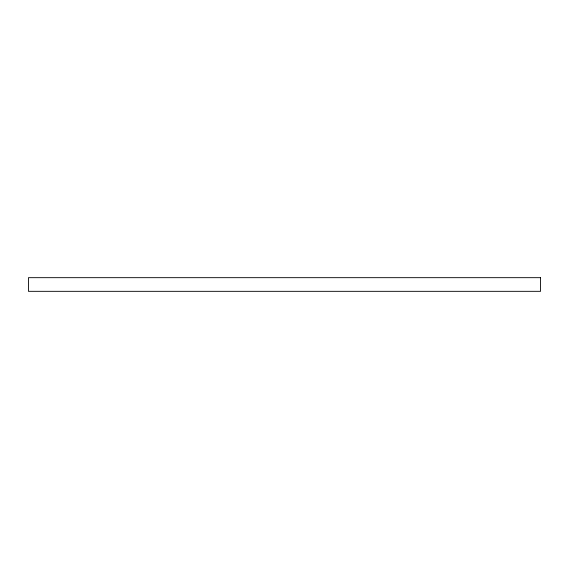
<?xml version="1.0" encoding="UTF-8"?>
<svg xmlns="http://www.w3.org/2000/svg" width="569" height="569" viewBox="0 0 569 569"><rect width="100%" height="100%" fill="white"/><g stroke="black" fill="none" stroke-linecap="round" stroke-linejoin="round"><path stroke-width="0.85" d="M540.55 277.672L28.45 277.672L28.45 291.328L540.55 291.328L540.55 277.672"/></g></svg>
